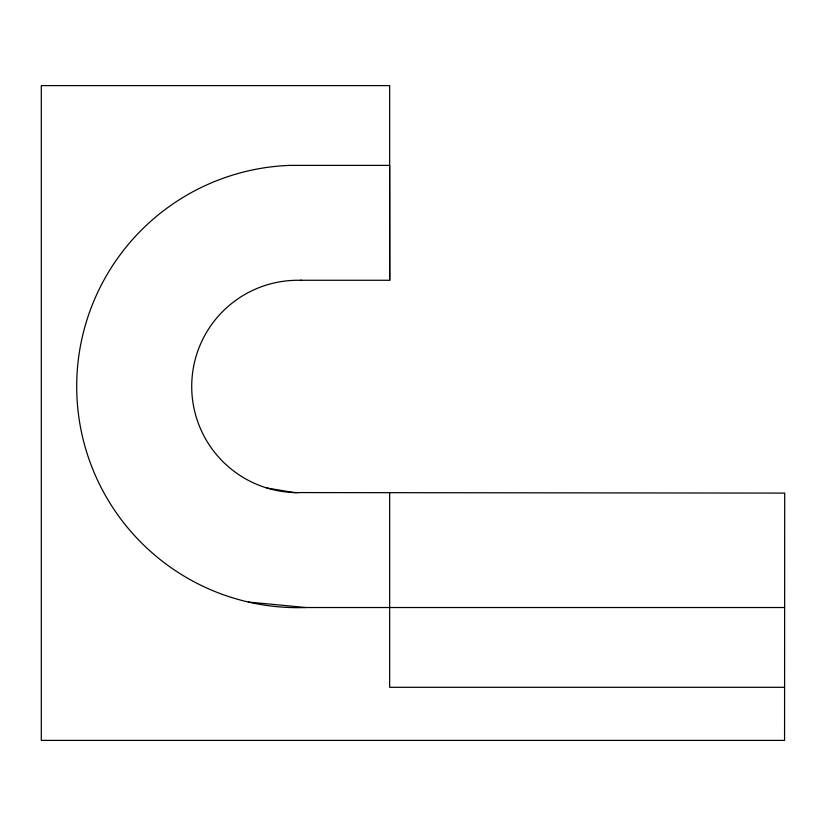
<?xml version="1.0" encoding="UTF-8"?>
<svg xmlns="http://www.w3.org/2000/svg" width="826" height="826" viewBox="0 0 826 826"><rect width="100%" height="100%" fill="white"/><g stroke="black" fill="none" stroke-linecap="round" stroke-linejoin="round"><path stroke-width="1.24" d="M389.655 280.334L389.655 85.605L41.3 85.605L41.3 740.395L784.566 740.395L784.7 493.091L294.232 492.575L266.891 488.001M300.457 280.272L389.789 280.272L389.655 165.386L289.926 165.386A221.213 221.213 0 0 0 76.839 394.436A221.213 221.213 0 0 0 305.888 607.523L784.566 607.523M784.566 687.304L389.655 687.304L389.655 492.575M248.399 602.051L305.888 607.523M297.907 492.637A106.182 106.182 0 0 1 191.735 384.617A106.182 106.182 0 0 1 301.583 280.334"/></g></svg>
